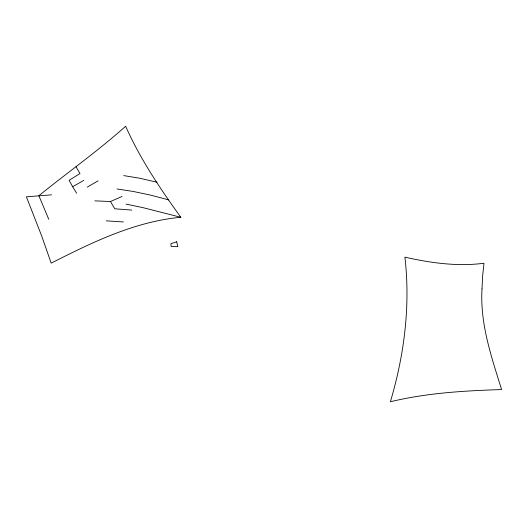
<?xml version="1.0" encoding="UTF-8"?>
<svg xmlns="http://www.w3.org/2000/svg" width="528" height="528" viewBox="0 0 528 528"><rect width="100%" height="100%" fill="white"/><g stroke="black" fill="none" stroke-linecap="round" stroke-linejoin="round"><path stroke-width="0.79" d="M48.781 219.325L38.854 195.71C67.663 172.399 97.984 150.975 125.638 126.232C140.111 158.849 160.017 188.463 180.814 217.272C134.501 221.588 92.083 242.431 51.17 263.135L41.804 236.28L26.4 196.832L51.566 194.839M87.272 187.117L98.03 180.86M76.058 166.782L79.979 173.534L69.135 180.272L72.626 186.727L83.8 180.371M94.842 200.858L110.458 201.524L121.981 196.495M106.319 220.856L123.473 221.938M131.716 210.098L114.767 208.778L110.458 201.524M117.064 188.978L133.129 191.44L150.308 195.043L168.716 199.894M123.73 175.606L139.861 178.253L157.027 182.246M125.994 204.085L142.751 207.596L180.814 217.272M72.626 186.727L76.606 193.208M482.011 288.902C479.912 323.631 491.436 356.902 501.6 389.558C464.284 390.779 426.802 392.918 390.383 401.768C404.283 354.948 410.553 305.844 404.91 257.136C430.828 263.017 457.433 266.693 483.991 263.261L482.612 276.118L482.011 288.902M176.689 241.771L170.887 243.758L171.171 246.51L177.817 246.675L176.689 241.771"/></g></svg>
